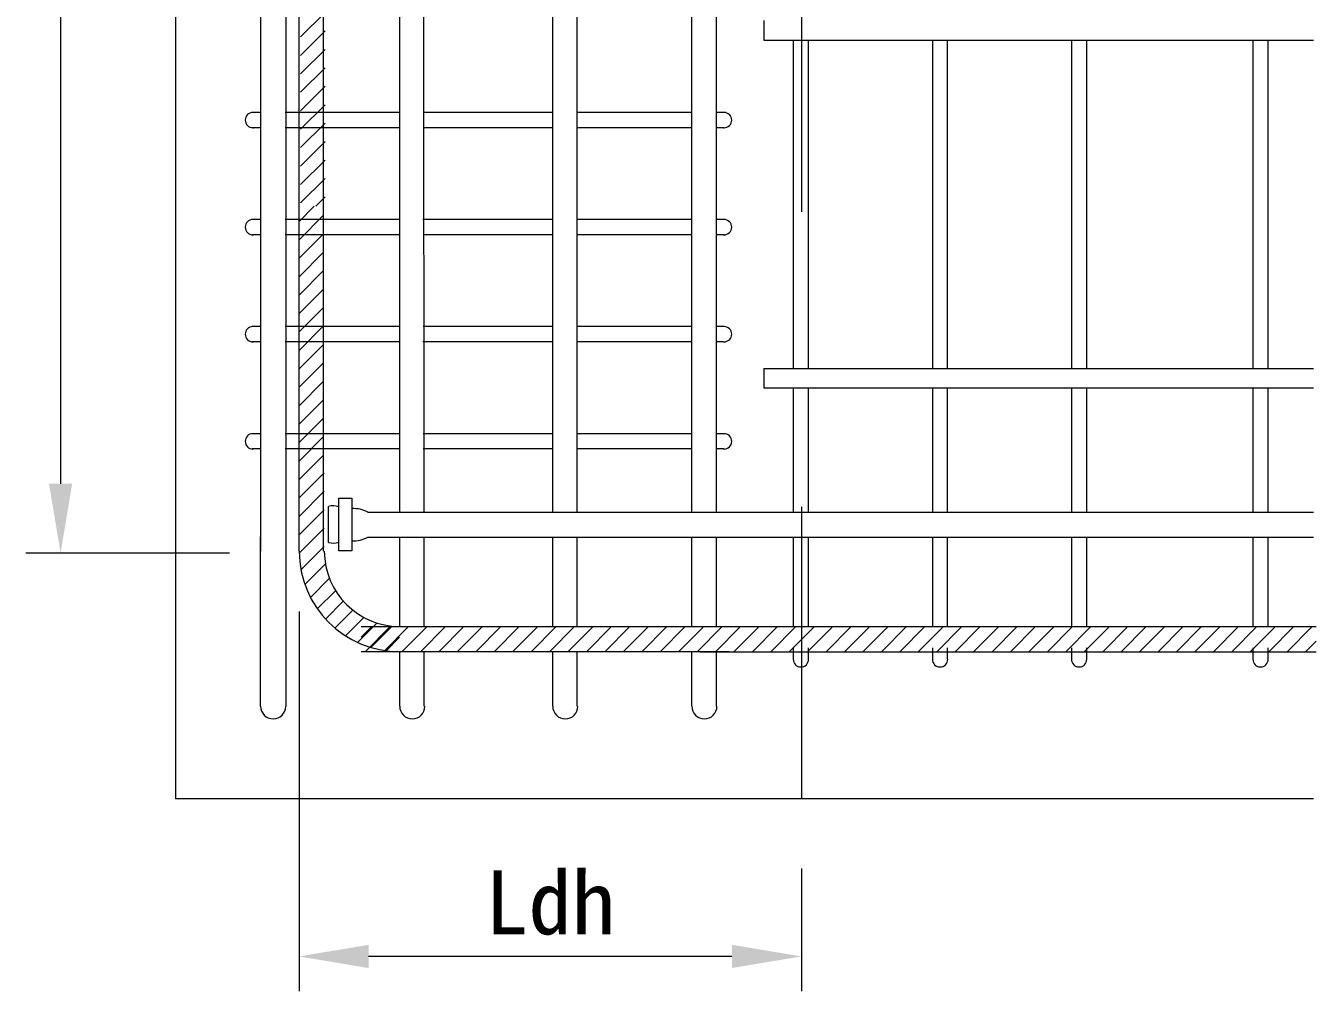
# Model space of a CAD drawing. Units: millimetres on the paper. Extents: x -243 to 177, y -147 to 150.
# Drawn here: x -221.07 to -194.83, y -70.81 to -51.18 of the extents above; entities that cross this region are included whole.
import ezdxf
from ezdxf.enums import TextEntityAlignment as Align

# ---------------------------------------------------------------- set-up
doc = ezdxf.new("R2010")
doc.units = ezdxf.units.MM
doc.linetypes.add('DASHED_SPACED', pattern=[12, 6, -6])
doc.layers.add('0-0_0', color=7, linetype='Continuous', lineweight=18)
doc.styles.add('ＭＳ ゴシック', font='')
doc.styles.get('ＭＳ ゴシック').set_extended_font_data('MS Gothic')

msp = doc.modelspace()

# ---------------------------------------------------------------- linework, layer by layer
at = {"layer": '0-0_0', "color": 5}
for p, q in [((-218.025, -30.907), (-218.025, -66.9)), ((-206.061, -51.074), (-206.061, -51.47)), ((-206.061, -51.47), (-194.886, -51.47)), ((-205.463, -51.47), (-205.463, -58.145)), ((-205.152, -58.145), (-205.152, -51.47)), ((-202.635, -51.47), (-202.635, -58.145)), ((-202.324, -58.145), (-202.324, -51.47)), ((-199.806, -51.47), (-199.806, -58.145)), ((-199.495, -58.145), (-199.495, -51.47)), ((-196.117, -51.47), (-196.117, -58.145)), ((-195.806, -58.145), (-195.806, -51.47)), ((-216.459, -52.94), (-216.467, -52.94)), ((-216.451, -52.94), (-216.459, -52.94)), ((-216.442, -52.94), (-216.451, -52.94)), ((-216.442, -52.94), (-216.451, -52.94)), ((-216.442, -52.94), (-216.451, -52.94)), ((-216.295, -52.94), (-216.442, -52.94)), ((-213.467, -52.94), (-215.796, -52.94)), ((-210.355, -52.94), (-212.988, -52.94)), ((-207.527, -52.94), (-209.856, -52.94)), ((-206.889, -52.94), (-206.897, -52.94)), ((-206.881, -52.94), (-206.889, -52.94)), ((-206.872, -52.94), (-206.881, -52.94)), ((-206.872, -52.94), (-206.881, -52.94)), ((-216.459, -53.252), (-216.467, -53.252)), ((-216.451, -53.252), (-216.459, -53.252)), ((-216.451, -53.252), (-216.442, -53.252)), ((-216.442, -53.252), (-216.451, -53.252)), ((-216.442, -53.252), (-216.451, -53.252)), ((-216.295, -53.252), (-216.442, -53.252)), ((-213.467, -53.252), (-215.796, -53.252)), ((-210.355, -53.252), (-212.988, -53.252)), ((-207.527, -53.252), (-209.856, -53.252)), ((-206.889, -53.252), (-206.897, -53.252)), ((-206.881, -53.252), (-206.889, -53.252)), ((-206.881, -53.252), (-206.872, -53.252)), ((-206.872, -53.252), (-206.881, -53.252)), ((-216.467, -55.118), (-216.475, -55.118)), ((-216.459, -55.118), (-216.467, -55.118)), ((-216.451, -55.118), (-216.459, -55.118)), ((-216.451, -55.118), (-216.459, -55.118)), ((-216.442, -55.118), (-216.451, -55.118)), ((-216.303, -55.118), (-216.451, -55.118)), ((-213.475, -55.118), (-215.796, -55.118)), ((-210.364, -55.118), (-212.996, -55.118)), ((-207.535, -55.118), (-209.865, -55.118)), ((-206.897, -55.118), (-206.905, -55.118)), ((-206.889, -55.118), (-206.897, -55.118)), ((-206.881, -55.118), (-206.889, -55.118)), ((-206.872, -55.118), (-206.881, -55.118)), ((-216.459, -55.429), (-216.467, -55.429)), ((-216.451, -55.429), (-216.459, -55.429)), ((-216.451, -55.429), (-216.442, -55.429)), ((-216.442, -55.429), (-216.451, -55.429)), ((-216.442, -55.429), (-216.451, -55.429)), ((-216.295, -55.429), (-216.442, -55.429)), ((-213.467, -55.429), (-215.796, -55.429)), ((-210.355, -55.429), (-212.988, -55.429)), ((-207.527, -55.429), (-209.856, -55.429)), ((-206.889, -55.429), (-206.897, -55.429)), ((-206.881, -55.429), (-206.889, -55.429)), ((-206.881, -55.429), (-206.872, -55.429)), ((-206.872, -55.429), (-206.881, -55.429)), ((-216.459, -57.296), (-216.467, -57.296)), ((-216.451, -57.296), (-216.459, -57.296)), ((-216.442, -57.296), (-216.451, -57.296)), ((-216.442, -57.296), (-216.451, -57.296)), ((-216.442, -57.296), (-216.451, -57.296)), ((-216.295, -57.296), (-216.442, -57.296)), ((-213.467, -57.296), (-215.796, -57.296)), ((-210.355, -57.296), (-212.988, -57.296)), ((-207.527, -57.296), (-209.856, -57.296)), ((-206.889, -57.296), (-206.897, -57.296)), ((-206.881, -57.296), (-206.889, -57.296)), ((-206.872, -57.296), (-206.881, -57.296)), ((-206.872, -57.296), (-206.881, -57.296)), ((-216.467, -57.607), (-216.475, -57.607)), ((-216.459, -57.607), (-216.467, -57.607)), ((-216.451, -57.607), (-216.459, -57.607)), ((-216.451, -57.607), (-216.459, -57.607)), ((-216.451, -57.607), (-216.442, -57.607)), ((-216.303, -57.607), (-216.451, -57.607)), ((-213.475, -57.607), (-215.796, -57.607)), ((-210.364, -57.607), (-212.996, -57.607)), ((-207.535, -57.607), (-209.865, -57.607)), ((-206.897, -57.607), (-206.905, -57.607)), ((-206.889, -57.607), (-206.897, -57.607)), ((-206.881, -57.607), (-206.889, -57.607)), ((-206.881, -57.607), (-206.872, -57.607)), ((-206.061, -58.145), (-194.886, -58.145)), ((-206.061, -58.145), (-206.061, -58.541)), ((-206.061, -58.541), (-194.886, -58.541)), ((-205.463, -58.541), (-205.463, -61.07)), ((-205.152, -61.07), (-205.152, -58.541)), ((-202.635, -58.541), (-202.635, -61.07)), ((-202.324, -61.07), (-202.324, -58.541)), ((-199.806, -58.541), (-199.806, -61.07)), ((-199.495, -61.07), (-199.495, -58.541)), ((-196.117, -58.541), (-196.117, -61.07)), ((-195.806, -61.07), (-195.806, -58.541)), ((-216.459, -59.474), (-216.467, -59.474)), ((-216.451, -59.474), (-216.459, -59.474)), ((-216.442, -59.474), (-216.451, -59.474)), ((-216.442, -59.474), (-216.451, -59.474)), ((-216.442, -59.474), (-216.451, -59.474)), ((-216.295, -59.474), (-216.442, -59.474)), ((-213.467, -59.474), (-215.796, -59.474)), ((-210.355, -59.474), (-212.988, -59.474)), ((-207.527, -59.474), (-209.856, -59.474)), ((-206.889, -59.474), (-206.897, -59.474)), ((-206.881, -59.474), (-206.889, -59.474)), ((-206.872, -59.474), (-206.881, -59.474)), ((-206.872, -59.474), (-206.881, -59.474)), ((-216.459, -59.785), (-216.467, -59.785)), ((-216.451, -59.785), (-216.459, -59.785)), ((-216.451, -59.785), (-216.442, -59.785)), ((-216.442, -59.785), (-216.451, -59.785)), ((-216.442, -59.785), (-216.451, -59.785)), ((-216.295, -59.785), (-216.442, -59.785)), ((-213.467, -59.785), (-215.796, -59.785)), ((-210.355, -59.785), (-212.988, -59.785)), ((-207.527, -59.785), (-209.856, -59.785)), ((-206.889, -59.785), (-206.897, -59.785)), ((-206.881, -59.785), (-206.889, -59.785)), ((-206.881, -59.785), (-206.872, -59.785)), ((-206.872, -59.785), (-206.881, -59.785)), ((-205.463, -61.58), (-205.463, -63.397)), ((-205.152, -63.397), (-205.152, -61.58)), ((-202.635, -61.58), (-202.635, -63.397)), ((-202.324, -63.397), (-202.324, -61.58)), ((-199.806, -61.58), (-199.806, -63.397)), ((-199.495, -63.397), (-199.495, -61.58)), ((-196.117, -61.58), (-196.117, -63.397)), ((-195.806, -63.397), (-195.806, -61.58)), ((-205.463, -63.828), (-205.463, -64.063)), ((-205.152, -64.063), (-205.152, -63.828)), ((-202.635, -63.828), (-202.635, -64.063)), ((-202.324, -64.063), (-202.324, -63.828)), ((-199.806, -63.828), (-199.806, -64.063)), ((-199.495, -64.063), (-199.495, -63.828)), ((-196.117, -63.828), (-196.117, -64.063)), ((-195.806, -64.063), (-195.806, -63.828)), ((-194.886, -66.9), (-218.025, -66.9))]:
    msp.add_line(p, q, dxfattribs=at)
at = {"layer": '0-0_0', "color": 1}
for p, q in [((-216.294, -61.864), (-216.294, -30.907)), ((-215.783, -30.907), (-215.783, -65.018)), ((-213.467, -61.07), (-213.467, -40.355)), ((-212.968, -61.07), (-212.982, -40.355)), ((-210.355, -61.07), (-210.355, -40.355)), ((-209.856, -61.07), (-209.856, -40.355)), ((-207.527, -61.07), (-207.527, -40.355)), ((-207.028, -61.07), (-207.028, -40.355)), ((-215.513, -61.864), (-215.513, -43.55)), ((-215.014, -61.864), (-215.014, -43.55)), ((-214.705, -60.785), (-214.438, -60.785)), ((-214.705, -61.854), (-214.705, -60.785)), ((-214.438, -60.785), (-214.438, -61.854)), ((-214.916, -61.684), (-214.916, -60.955)), ((-214.117, -61.07), (-194.886, -61.07)), ((-216.295, -65.018), (-216.295, -61.571)), ((-214.117, -61.58), (-194.886, -61.58)), ((-213.467, -63.397), (-213.467, -61.58)), ((-212.967, -63.397), (-212.968, -61.58)), ((-210.355, -63.397), (-210.355, -61.58)), ((-209.856, -63.397), (-209.856, -61.58)), ((-207.527, -63.397), (-207.527, -61.58)), ((-207.028, -63.397), (-207.028, -61.58)), ((-214.438, -61.854), (-214.705, -61.854)), ((-214.25, -63.397), (-206.765, -63.397)), ((-207.362, -63.397), (-194.83, -63.397)), ((-206.765, -63.908), (-214.25, -63.908)), ((-213.467, -65.018), (-213.467, -63.908)), ((-212.966, -65.018), (-212.966, -63.908)), ((-210.355, -65.018), (-210.355, -63.908)), ((-209.856, -65.018), (-209.856, -63.908)), ((-207.527, -65.018), (-207.527, -63.908)), ((-207.362, -63.908), (-194.83, -63.908)), ((-207.028, -65.018), (-207.028, -63.908))]:
    msp.add_line(p, q, dxfattribs=at)
at = {"layer": '0-0_0', "color": 5, "linetype": 'DASHED_SPACED'}
msp.add_line((-205.297, -36.96), (-205.297, -66.9), dxfattribs=at)
at = {"layer": '0-0_0'}
for p, q in [((-220.363, -44.964), (-220.363, -60.491)), ((-215.483, -51.406), (-214.985, -50.908)), ((-215.483, -51.781), (-214.985, -51.283)), ((-215.483, -52.156), (-214.985, -51.658)), ((-215.483, -52.531), (-214.985, -52.033)), ((-215.483, -52.906), (-214.985, -52.408)), ((-215.483, -53.281), (-214.985, -52.783)), ((-215.483, -53.656), (-214.985, -53.158)), ((-215.483, -54.031), (-214.985, -53.533)), ((-215.483, -54.406), (-214.985, -53.908)), ((-215.483, -54.781), (-214.985, -54.283)), ((-215.175, -54.848), (-214.985, -54.658)), ((-215.512, -55.156), (-215.204, -54.848)), ((-215.512, -55.531), (-215.014, -55.033)), ((-215.512, -55.906), (-215.014, -55.408)), ((-215.512, -56.281), (-215.014, -55.783)), ((-215.512, -56.656), (-215.014, -56.158)), ((-215.512, -57.031), (-215.014, -56.533)), ((-215.512, -57.406), (-215.014, -56.908)), ((-215.512, -57.781), (-215.014, -57.283)), ((-215.512, -58.156), (-215.014, -57.658)), ((-215.512, -58.531), (-215.014, -58.033)), ((-215.512, -58.906), (-215.014, -58.408)), ((-215.512, -59.281), (-215.014, -58.783)), ((-215.512, -59.656), (-215.014, -59.158)), ((-215.512, -60.031), (-215.014, -59.533)), ((-215.512, -60.406), (-215.014, -59.908)), ((-215.512, -60.781), (-215.001, -60.27)), ((-215.512, -61.156), (-215.001, -60.645)), ((-215.512, -61.531), (-215.001, -61.02)), ((-215.471, -61.864), (-215.001, -61.395)), ((-216.926, -61.905), (-221.07, -61.905)), ((-215.511, -61.905), (-215.471, -61.864)), ((-215.476, -62.245), (-215.096, -61.864)), ((-215.096, -61.864), (-215.001, -61.77)), ((-215.397, -62.541), (-214.979, -62.123)), ((-215.284, -62.803), (-214.898, -62.417)), ((-215.142, -63.036), (-214.774, -62.668)), ((-214.975, -63.244), (-214.614, -62.883)), ((-215.513, -63.093), (-215.513, -70.813)), ((-214.784, -63.428), (-214.421, -63.065)), ((-214.568, -63.587), (-214.195, -63.214)), ((-214.325, -63.719), (-213.931, -63.325)), ((-214.25, -63.612), (-214.035, -63.397)), ((-214.171, -63.908), (-213.66, -63.397)), ((-214.053, -63.822), (-213.62, -63.389)), ((-213.796, -63.908), (-213.285, -63.397)), ((-213.421, -63.908), (-212.91, -63.397)), ((-213.046, -63.908), (-212.535, -63.397)), ((-212.671, -63.908), (-212.16, -63.397)), ((-212.296, -63.908), (-211.785, -63.397)), ((-211.921, -63.908), (-211.41, -63.397)), ((-211.546, -63.908), (-211.035, -63.397)), ((-211.171, -63.908), (-210.66, -63.397)), ((-210.796, -63.908), (-210.285, -63.397)), ((-210.421, -63.908), (-209.91, -63.397)), ((-210.046, -63.908), (-209.535, -63.397)), ((-209.671, -63.908), (-209.16, -63.397)), ((-209.296, -63.908), (-208.785, -63.397)), ((-208.921, -63.908), (-208.41, -63.397)), ((-208.546, -63.908), (-208.035, -63.397)), ((-208.171, -63.908), (-207.66, -63.397)), ((-207.796, -63.908), (-207.285, -63.397)), ((-207.421, -63.908), (-206.91, -63.397)), ((-207.046, -63.908), (-206.535, -63.397)), ((-206.671, -63.908), (-206.16, -63.397)), ((-206.296, -63.908), (-205.785, -63.397)), ((-205.921, -63.908), (-205.41, -63.397)), ((-205.297, -63.66), (-205.035, -63.397)), ((-205.171, -63.908), (-204.66, -63.397)), ((-204.796, -63.908), (-204.285, -63.397)), ((-204.421, -63.908), (-203.91, -63.397)), ((-204.046, -63.908), (-203.535, -63.397)), ((-203.671, -63.908), (-203.16, -63.397)), ((-203.296, -63.908), (-202.785, -63.397)), ((-202.921, -63.908), (-202.41, -63.397)), ((-202.546, -63.908), (-202.035, -63.397)), ((-202.171, -63.908), (-201.66, -63.397)), ((-201.796, -63.908), (-201.285, -63.397)), ((-201.421, -63.908), (-200.91, -63.397)), ((-201.046, -63.908), (-200.535, -63.397)), ((-200.671, -63.908), (-200.16, -63.397)), ((-200.296, -63.908), (-199.785, -63.397)), ((-199.921, -63.908), (-199.41, -63.397)), ((-199.546, -63.908), (-199.035, -63.397)), ((-199.171, -63.908), (-198.66, -63.397)), ((-198.796, -63.908), (-198.285, -63.397)), ((-198.421, -63.908), (-197.91, -63.397)), ((-198.046, -63.908), (-197.535, -63.397)), ((-197.671, -63.908), (-197.16, -63.397)), ((-197.296, -63.908), (-196.785, -63.397)), ((-196.921, -63.908), (-196.41, -63.397)), ((-196.546, -63.908), (-196.035, -63.397)), ((-196.171, -63.908), (-195.66, -63.397)), ((-195.796, -63.908), (-195.285, -63.397)), ((-195.421, -63.908), (-194.91, -63.397)), ((-213.745, -63.889), (-213.468, -63.612)), ((-205.546, -63.908), (-205.297, -63.66)), ((-195.046, -63.908), (-194.83, -63.692)), ((-205.297, -68.315), (-205.297, -70.813)), ((-206.712, -70.106), (-214.099, -70.106))]:
    msp.add_line(p, q, dxfattribs=at)
at = {"layer": '0-0_0', "color": 5}
for points in [[(-206.872, -52.94), (-206.881, -52.94), (-207.028, -52.94)], [(-206.872, -53.252), (-206.881, -53.252), (-207.028, -53.252)], [(-206.881, -55.118), (-206.889, -55.118), (-207.036, -55.118)], [(-206.872, -55.429), (-206.881, -55.429), (-207.028, -55.429)], [(-206.872, -57.296), (-206.881, -57.296), (-207.028, -57.296)], [(-206.881, -57.607), (-206.889, -57.607), (-207.036, -57.607)], [(-206.872, -59.474), (-206.881, -59.474), (-207.028, -59.474)], [(-206.872, -59.785), (-206.881, -59.785), (-207.028, -59.785)]]:
    msp.add_lwpolyline(points, dxfattribs=at)
for centre, start, end in [((-216.451, -53.096), 90, 180), ((-206.872, -53.096), 0, 90), ((-216.451, -53.096), 180, 270), ((-206.872, -53.096), 270, 0), ((-216.451, -55.274), 90, 180), ((-216.451, -55.274), 180, 270), ((-206.872, -55.274), 0, 90), ((-206.872, -55.274), 270, 0), ((-216.451, -57.452), 90, 180), ((-216.451, -57.452), 180, 270), ((-206.872, -57.452), 0, 90), ((-206.872, -57.452), 270, 0), ((-216.451, -59.63), 90, 180), ((-206.872, -59.63), 0, 90), ((-216.451, -59.63), 180, 270), ((-206.872, -59.63), 270, 0), ((-205.308, -64.063), 180, 270), ((-205.308, -64.063), 270, 0), ((-202.479, -64.063), 180, 270), ((-202.479, -64.063), 270, 0), ((-199.651, -64.063), 180, 270), ((-199.651, -64.063), 270, 0), ((-195.962, -64.063), 180, 270), ((-195.962, -64.063), 270, 0)]:
    msp.add_arc(centre, 0.156, start, end, dxfattribs=at)
at = {"layer": '0-0_0', "color": 1}
for centre, radius, start, end in [((-214.818, -61.245), 0.306, 68.2389, 108.618), ((-214.419, -61.655), 0.659, 62.7277, 91.6466), ((-214.419, -60.995), 0.659, 268.3533, 297.2723), ((-213.468, -61.864), 2.043, 180, 270), ((-213.468, -61.864), 1.532, 180, 270), ((-214.818, -61.394), 0.306, 251.382, 291.7611), ((-216.039, -65.018), 0.256, 180, 0), ((-213.21, -65.018), 0.256, 180, 0), ((-210.099, -65.018), 0.256, 180, 0), ((-207.271, -65.018), 0.256, 180, 0)]:
    msp.add_arc(centre, radius, start, end, dxfattribs=at)
at = {"layer": '0-0_0'}
for points in [[(-220.598, -60.491), (-220.127, -60.491), (-220.363, -61.905)], [(-214.099, -69.87), (-214.099, -70.342), (-215.513, -70.106)], [(-206.712, -69.87), (-206.712, -70.342), (-205.297, -70.106)]]:
    msp.add_solid(points, dxfattribs=at)

# ---------------------------------------------------------------- texts
at = {"layer": '0-0_0', "style": 'ＭＳ ゴシック'}
msp.add_text('Ldh', height=1.296, dxfattribs=at).set_placement((-211.731, -70.042), align=Align.BOTTOM_LEFT)

doc.saveas('drawing.dxf')
